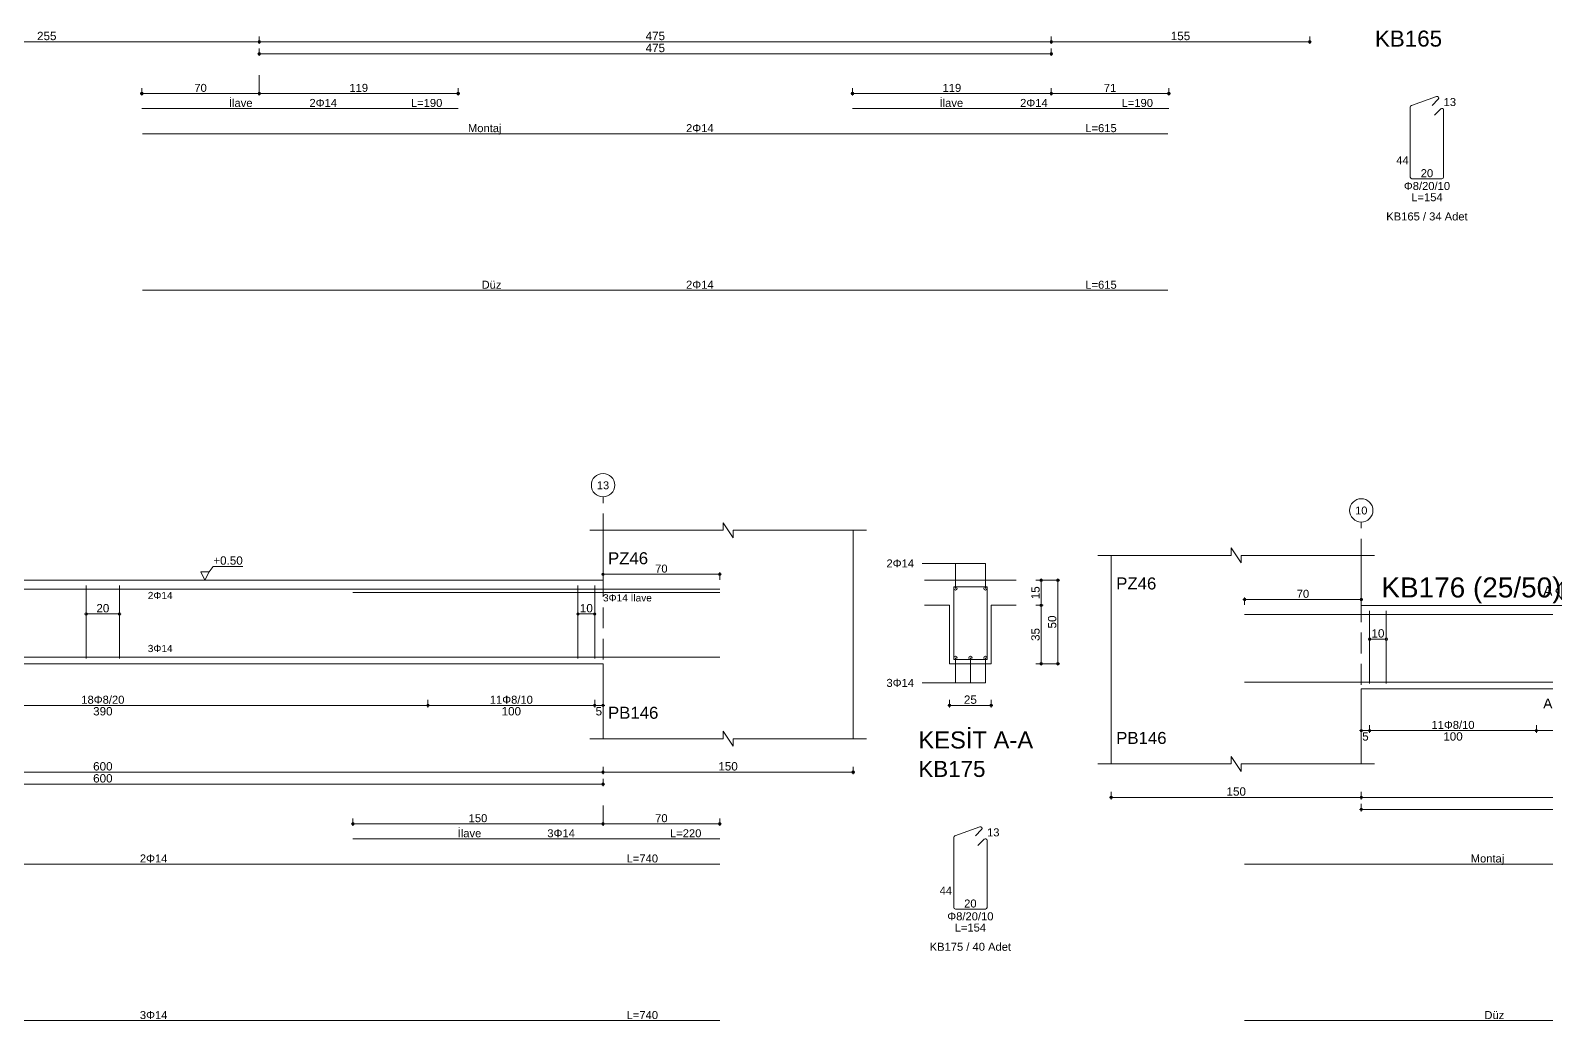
# Model space of a CAD drawing. Header units: millimetres. Extents: x 2232 to 85269, y -3593 to 5869.
# Drawn here: x 15720 to 17085, y -2060 to -1169 of the extents above; entities that cross this region are included whole.
import ezdxf

# ---------------------------------------------------------------- set-up
doc = ezdxf.new("R2010")
doc.units = ezdxf.units.MM
doc.linetypes.add('DASHDOT2', pattern=[12.7, 6.35, -3.175, 0, -3.175])
doc.linetypes.add('DASHED4', pattern=[18.75, 12.5, -6.25])
doc.layers.add('aks', color=251, linetype='DASHDOT2', lineweight=35)
for name, color, linetype in [('Donatı Topl. Uzun. Yazısı', 7, 'Continuous'), ('Donatı Uz. Yazısı', 7, 'Continuous'), ('Donatı Yazısı', 7, 'Continuous'), ('Donatı Çizgisi', 7, 'Continuous'), ('Kiriş', 7, 'Continuous'), ('Standart', 7, 'Continuous'), ('Ölçülendirme', 7, 'Continuous')]:
    doc.layers.add(name, color=color, linetype=linetype)
doc.styles.add('arial_1_18', font='arial.ttf', dxfattribs={"height": 0.2})

# ---------------------------------------------------------------- blocks, each defined once
blk = doc.blocks.new('IDE757Entity7368')
at = {"layer": 'aks', "color": 30, "linetype": 'DASHED4', "lineweight": 5}
blk.add_lwpolyline([(19027.98, 1955.8), (19027.98, 1966.8)], dxfattribs=at)
at = {"layer": 'Donatı Çizgisi', "color": 5, "linetype": 'Continuous', "lineweight": 5}
for points in [[(18957.48, 1946.8), (19147.23, 1946.8)], [(19383.73, 1946.8), (19573.48, 1946.8)], [(19718.32, 1905.72), (19718.32, 1947.59)], [(19718.99, 1948.54), (19734, 1954.01)], [(19731.42, 1948.69), (19735.07, 1952.33)], [(19732.8, 1942.78), (19736.58, 1946.56)], [(19738.32, 1905.72), (19738.32, 1945.84)], [(18957.98, 1931.7), (19572.98, 1931.7)], [(19719.34, 1904.7), (19737.3, 1904.7)], [(18957.98, 1837.85), (19572.98, 1837.85)]]:
    blk.add_lwpolyline(points, dxfattribs=at)
for centre, start, end in [((19719.34, 1947.59), 110, 180), ((19734.34, 1953.05), 315, 110), ((19737.3, 1945.84), 0, 135), ((19719.34, 1905.72), 180, 270), ((19737.3, 1905.72), 270, 0)]:
    blk.add_arc(centre, 1.02, start, end, dxfattribs=at)
at = {"layer": 'Ölçülendirme', "color": 1, "linetype": 'Continuous', "lineweight": 5}
for points in [[(18771.98, 1986.8), (19658.98, 1986.8)], [(19027.98, 1985.55), (19027.98, 1990.05)], [(19027.98, 1978.35), (19027.98, 1982.85)], [(19502.98, 1985.55), (19502.98, 1990.05)], [(19502.98, 1978.35), (19502.98, 1982.85)], [(19657.98, 1985.55), (19657.98, 1990.05)], [(19026.98, 1979.6), (19503.98, 1979.6)], [(18956.48, 1955.8), (19028.98, 1955.8)], [(18957.48, 1954.55), (18957.48, 1959.05)], [(19026.98, 1955.8), (19148.23, 1955.8)], [(19027.98, 1954.55), (19027.98, 1959.05)], [(19027.98, 1954.55), (19027.98, 1959.05)], [(19147.23, 1954.55), (19147.23, 1959.05)], [(19382.73, 1955.8), (19503.98, 1955.8)], [(19383.73, 1954.55), (19383.73, 1959.05)], [(19501.98, 1955.8), (19574.48, 1955.8)], [(19502.98, 1954.55), (19502.98, 1959.05)], [(19502.98, 1954.55), (19502.98, 1959.05)], [(19573.48, 1954.55), (19573.48, 1959.05)]]:
    blk.add_lwpolyline(points, dxfattribs=at)
for centre in [(19027.98, 1986.8), (19027.98, 1986.8), (19502.98, 1986.8), (19502.98, 1986.8), (19657.98, 1986.8), (19027.98, 1979.6), (19502.98, 1979.6), (18957.48, 1955.8), (19027.98, 1955.8), (19027.98, 1955.8), (19147.23, 1955.8), (19383.73, 1955.8), (19502.98, 1955.8), (19502.98, 1955.8), (19573.48, 1955.8)]:
    blk.add_circle(centre, 0.75, dxfattribs=at)
at = {"layer": 'Donatı Topl. Uzun. Yazısı', "color": 1, "linetype": 'Continuous', "lineweight": 5, "style": 'arial_1_18'}
for s, p in [('L=190', (19118.91, 1947.76)), ('L=190', (19545.16, 1947.76)), ('L=615', (19523.4, 1932.66)), ('L=154', (19718.9, 1891.26)), ('L=615', (19523.4, 1838.81))]:
    blk.add_text(s, height=4.8, dxfattribs=at).set_placement(p)
at = {"layer": 'Donatı Uz. Yazısı', "color": 1, "linetype": 'Continuous', "lineweight": 5, "style": 'arial_1_18'}
for s, p in [('13', (19738.32, 1948.3)), ('44', (19709.9, 1913.42)), ('20', (19724.59, 1905.66))]:
    blk.add_text(s, height=4.8, dxfattribs=at).set_placement(p)
at = {"layer": 'Donatı Yazısı', "color": 1, "linetype": 'Continuous', "lineweight": 5, "style": 'arial_1_18'}
for s, p in [('İlave', (19009.73, 1947.76)), ('İlave', (19435.98, 1947.76)), ('Montaj', (19153.11, 1932.66)), ('Düz', (19161.31, 1838.81))]:
    blk.add_text(s, height=4.8, dxfattribs=at).set_placement(p)
at = {"layer": 'Donatı Yazısı', "color": 5, "linetype": 'Continuous', "lineweight": 5, "style": 'arial_1_18'}
for s, p in [('2Φ14', (19058.05, 1947.76)), ('2Φ14', (19484.3, 1947.76)), ('2Φ14', (19283.93, 1932.66)), ('Φ8/20/10', (19714.46, 1897.98)), ('KB165 / 34 Adet', (19703.9, 1879.74)), ('2Φ14', (19283.93, 1838.81))]:
    blk.add_text(s, height=4.8, dxfattribs=at).set_placement(p)
at = {"layer": 'Kiriş', "color": 1, "linetype": 'Continuous', "lineweight": 5, "style": 'arial_1_18'}
blk.add_text('KB165', height=9.6, dxfattribs=at).set_placement((19697.12, 1983.92))
at = {"layer": 'Ölçülendirme', "color": 1, "linetype": 'Continuous', "lineweight": 5, "style": 'arial_1_18'}
for s, p in [('255', (18894.66, 1987.8)), ('475', (19259.66, 1987.8)), ('155', (19574.66, 1987.8)), ('475', (19259.66, 1980.6))]:
    blk.add_text(s, height=5, dxfattribs=at).set_placement(p)
at = {"layer": 'Ölçülendirme', "color": 5, "linetype": 'Continuous', "lineweight": 5, "style": 'arial_1_18'}
for s, p in [('70', (18989.01, 1956.8)), ('119', (19082.02, 1956.8)), ('119', (19437.77, 1956.8)), ('71', (19534.51, 1956.8))]:
    blk.add_text(s, height=4.8, dxfattribs=at).set_placement(p)
blk = doc.blocks.new('IDE757Entity7373')
at = {"layer": 'aks', "color": 30, "linetype": 'DASHED4', "lineweight": 5}
for points in [[(24769.12, 2016.8), (24769.12, 2151.8)], [(24769.12, 1955.8), (24769.12, 1966.8)]]:
    blk.add_lwpolyline(points, dxfattribs=at)
at = {"layer": 'aks', "color": 1, "linetype": 'Continuous', "lineweight": 5}
blk.add_circle((24769.12, 2158.8), 7, dxfattribs=at)
at = {"layer": 'Donatı Çizgisi', "color": 5, "linetype": 'Continuous', "lineweight": 5}
for points in [[(24099.12, 2096.4), (24839.12, 2096.4)], [(24459.12, 2055), (24459.12, 2098.6)], [(24479.12, 2055), (24479.12, 2098.6)], [(24619.12, 2094.4), (24839.12, 2094.4)], [(24754.12, 2055), (24754.12, 2098.6)], [(24764.12, 2055), (24764.12, 2098.6)], [(24979.46, 2054.3), (24979.46, 2097.9)], [(24979.46, 2097.9), (24999.46, 2097.9)], [(24999.46, 2054.3), (24999.46, 2097.9)], [(24099.12, 2055.8), (24839.12, 2055.8)], [(24979.46, 2054.3), (24999.46, 2054.3)], [(24619.12, 1946.8), (24839.12, 1946.8)], [(24979.46, 1905.72), (24979.46, 1947.59)], [(24980.13, 1948.54), (24995.14, 1954.01)], [(24992.56, 1948.69), (24996.21, 1952.33)], [(24993.94, 1942.78), (24997.72, 1946.56)], [(24999.46, 1905.72), (24999.46, 1945.84)], [(24099.12, 1931.7), (24839.12, 1931.7)], [(24980.48, 1904.7), (24998.44, 1904.7)], [(24099.12, 1837.85), (24839.12, 1837.85)]]:
    blk.add_lwpolyline(points, dxfattribs=at)
for centre in [(24980.46, 2096.9), (24998.46, 2096.9), (24980.46, 2055.3), (24989.46, 2055.3), (24998.46, 2055.3)]:
    blk.add_circle(centre, 1, dxfattribs=at)
for centre, start, end in [((24980.48, 1947.59), 110, 180), ((24995.48, 1953.05), 315, 110), ((24998.44, 1945.84), 0, 135), ((24980.48, 1905.72), 180, 270), ((24998.44, 1905.72), 270, 0)]:
    blk.add_arc(centre, 1.02, start, end, dxfattribs=at)
at = {"layer": 'Kiriş', "color": 1, "linetype": 'Continuous', "lineweight": 5}
for points in [[(24761.12, 2131.8), (24841.12, 2131.8)], [(24769.12, 2101.8), (24769.12, 2131.8)], [(24841.12, 2131.8), (24841.12, 2136.3)], [(24847.12, 2127.3), (24841.12, 2136.3)], [(24847.12, 2131.8), (24927.13, 2131.8)], [(24847.12, 2127.3), (24847.12, 2131.8)], [(24919.13, 2006.8), (24919.13, 2131.8)], [(24169.13, 2101.8), (24769.12, 2101.8)], [(24961.96, 2101.8), (25016.96, 2101.8)], [(24961.96, 2086.8), (24976.96, 2086.8)], [(24976.96, 2051.8), (24976.96, 2086.8)], [(25001.96, 2086.8), (25016.96, 2086.8)], [(25001.96, 2051.8), (25001.96, 2086.8)], [(24169.13, 2051.8), (24769.12, 2051.8)], [(24769.12, 2006.8), (24769.12, 2051.8)], [(24976.96, 2051.8), (25001.96, 2051.8)], [(24847.12, 2002.3), (24841.12, 2011.3)], [(24841.12, 2006.8), (24841.12, 2011.3)], [(24761.12, 2006.8), (24841.12, 2006.8)], [(24847.12, 2006.8), (24927.13, 2006.8)], [(24847.12, 2002.3), (24847.12, 2006.8)]]:
    blk.add_lwpolyline(points, dxfattribs=at)
at = {"layer": 'Ölçülendirme', "color": 1, "linetype": 'Continuous', "lineweight": 5}
for points in [[(24532.87, 2106.8), (24535.37, 2110.13)], [(24535.37, 2110.13), (24553.05, 2110.13)], [(24960.46, 2111.9), (24998.46, 2111.9)], [(24980.46, 2096.9), (24980.46, 2111.9)], [(24998.46, 2096.9), (24998.46, 2111.9)], [(24530.37, 2101.8), (24527.87, 2106.8)], [(24527.87, 2106.8), (24532.87, 2106.8)], [(24532.87, 2106.8), (24530.37, 2101.8)], [(24530.37, 2101.8), (24530.37, 2101.8)], [(24768.12, 2105.4), (24840.12, 2105.4)], [(24769.12, 2102.15), (24769.12, 2106.65)], [(24839.12, 2102.15), (24839.12, 2106.65)], [(25028.71, 2101.8), (25043.21, 2101.8)], [(25031.96, 2050.8), (25031.96, 2102.8)], [(25041.96, 2050.8), (25041.96, 2102.8)], [(25028.71, 2086.8), (25033.21, 2086.8)], [(24459.12, 2081.6), (24479.12, 2081.6)], [(24754.12, 2081.6), (24764.12, 2081.6)], [(24980.46, 2040.3), (24980.46, 2055.3)], [(24989.46, 2040.3), (24989.46, 2055.3)], [(24998.46, 2040.3), (24998.46, 2055.3)], [(25028.71, 2051.8), (25043.21, 2051.8)], [(24960.46, 2040.3), (24998.46, 2040.3)], [(24664.12, 2025.55), (24664.12, 2030.05)], [(24764.12, 2025.55), (24764.12, 2030.05)], [(24769.12, 2025.55), (24769.12, 2030.05)], [(24976.96, 2025.55), (24976.96, 2030.05)], [(25001.96, 2025.55), (25001.96, 2030.05)], [(24168.12, 2026.8), (24770.12, 2026.8)], [(24975.96, 2026.8), (25002.96, 2026.8)], [(24018.12, 1986.8), (24920.12, 1986.8)], [(24769.12, 1985.55), (24769.12, 1990.05)], [(24769.12, 1978.35), (24769.12, 1982.85)], [(24919.12, 1985.55), (24919.12, 1990.05)], [(24168.12, 1979.6), (24770.12, 1979.6)], [(24618.12, 1955.8), (24770.12, 1955.8)], [(24619.12, 1954.55), (24619.12, 1959.05)], [(24768.12, 1955.8), (24840.12, 1955.8)], [(24769.12, 1954.55), (24769.12, 1959.05)], [(24769.12, 1954.55), (24769.12, 1959.05)], [(24839.12, 1954.55), (24839.12, 1959.05)]]:
    blk.add_lwpolyline(points, dxfattribs=at)
for centre in [(24769.12, 2105.4), (24839.12, 2105.4), (25031.96, 2101.8), (25041.96, 2101.8), (25031.96, 2086.8), (24459.12, 2081.6), (24479.12, 2081.6), (24754.12, 2081.6), (24764.12, 2081.6), (25031.96, 2051.8), (25041.96, 2051.8), (24664.12, 2026.8), (24664.12, 2026.8), (24764.12, 2026.8), (24764.12, 2026.8), (24769.12, 2026.8), (24976.96, 2026.8), (25001.96, 2026.8), (24769.12, 1986.8), (24769.12, 1986.8), (24919.12, 1986.8), (24769.12, 1979.6), (24619.12, 1955.8), (24769.12, 1955.8), (24769.12, 1955.8), (24839.12, 1955.8)]:
    blk.add_circle(centre, 0.75, dxfattribs=at)
at = {"layer": 'aks', "color": 1, "linetype": 'Continuous', "lineweight": 5, "style": 'arial_1_18'}
blk.add_text('13', height=4.725, dxfattribs=at).set_placement((24765.45, 2156.36))
at = {"layer": 'Donatı Topl. Uzun. Yazısı', "color": 1, "linetype": 'Continuous', "lineweight": 5, "style": 'arial_1_18'}
for s, p in [('L=220', (24809.29, 1947.76)), ('L=740', (24783.29, 1932.66)), ('L=154', (24980.04, 1891.26)), ('L=740', (24783.29, 1838.81))]:
    blk.add_text(s, height=4.8, dxfattribs=at).set_placement(p)
at = {"layer": 'Donatı Uz. Yazısı', "color": 1, "linetype": 'Continuous', "lineweight": 5, "style": 'arial_1_18'}
for s, p in [('13', (24999.46, 1948.3)), ('44', (24971.04, 1913.42)), ('20', (24985.73, 1905.66))]:
    blk.add_text(s, height=4.8, dxfattribs=at).set_placement(p)
at = {"layer": 'Donatı Yazısı', "color": 5, "linetype": 'Continuous', "lineweight": 5, "style": 'arial_1_18'}
for s, height, p in [('2Φ14', 4.8, (24939.13, 2109.5)), ('3Φ14 İlave', 4.32, (24769.12, 2089.12)), ('3Φ14', 4.8, (24939.13, 2037.9)), ('3Φ14', 4.8, (24735.72, 1947.76)), ('2Φ14', 4.8, (24491.32, 1932.66)), ('Φ8/20/10', 4.8, (24975.6, 1897.98)), ('KB175 / 40 Adet', 4.8, (24965.04, 1879.74)), ('3Φ14', 4.8, (24491.32, 1838.81))]:
    blk.add_text(s, height=height, dxfattribs=at).set_placement(p)
for s, p in [('2Φ14', (24496.08, 2090.52)), ('3Φ14', (24496.08, 2058.76))]:
    blk.add_text(s, height=4.32, rotation=360, dxfattribs=at).set_placement(p)
at = {"layer": 'Donatı Yazısı', "color": 1, "linetype": 'Continuous', "lineweight": 5, "style": 'arial_1_18'}
blk.add_text('İlave', height=4.8, dxfattribs=at).set_placement((24681.96, 1947.76))
at = {"layer": 'Kiriş', "color": 1, "linetype": 'Continuous', "lineweight": 5, "style": 'arial_1_18'}
for s, height, p in [('PZ46', 7.2, (24772.12, 2111.4)), ('PB146', 7.2, (24772.12, 2018.8)), ('KESİT A-A', 10.2, (24958.26, 2001)), ('KB175', 9.6, (24958.26, 1983.92))]:
    blk.add_text(s, height=height, dxfattribs=at).set_placement(p)
at = {"layer": 'Ölçülendirme', "color": 1, "linetype": 'Continuous', "lineweight": 5, "style": 'arial_1_18'}
for s, height, p in [('+0.50', 5, (24535.37, 2111.13)), ('70', 4.8, (24800.4, 2106.4)), ('25', 5, (24985.57, 2027.76)), ('390', 5, (24463.3, 2020.8)), ('100', 5, (24708.3, 2020.8)), ('5', 5, (24764.68, 2020.8)), ('600', 5, (24463.3, 1987.8)), ('150', 5, (24838.3, 1987.8)), ('600', 5, (24463.3, 1980.6))]:
    blk.add_text(s, height=height, dxfattribs=at).set_placement(p)
for s, rotation, p in [('15', 90, (25031, 2090.42)), ('20', 360, (24465.24, 2082.56)), ('10', 360, (24755.24, 2082.56)), ('50', 90, (25041, 2072.92)), ('35', 90, (25031, 2065.42))]:
    blk.add_text(s, height=5, rotation=rotation, dxfattribs=at).set_placement(p)
at = {"layer": 'Ölçülendirme', "color": 5, "linetype": 'Continuous', "lineweight": 5, "style": 'arial_1_18'}
for s, p in [('18Φ8/20', (24456.2, 2027.8)), ('11Φ8/10', (24701.2, 2027.8)), ('150', (24688.53, 1956.8)), ('70', (24800.4, 1956.8))]:
    blk.add_text(s, height=4.8, dxfattribs=at).set_placement(p)
blk = doc.blocks.new('IDE757Entity7374')
at = {"layer": 'aks', "color": 30, "linetype": 'DASHED4', "lineweight": 5}
for points in [[(25223.94, 2001.7), (25223.94, 2136.7)], [(25528.94, 2001.7), (25528.94, 2136.7)]]:
    blk.add_lwpolyline(points, dxfattribs=at)
at = {"layer": 'aks', "color": 1, "linetype": 'Continuous', "lineweight": 5}
for centre in [(25223.94, 2143.7), (25528.94, 2143.7)]:
    blk.add_circle(centre, 7, dxfattribs=at)
at = {"layer": 'Donatı Çizgisi', "color": 5, "linetype": 'Continuous', "lineweight": 5}
for points in [[(25228.94, 2039.9), (25228.94, 2083.5)], [(25238.94, 2039.9), (25238.94, 2083.5)], [(25366.44, 2039.9), (25366.44, 2083.5)], [(25386.44, 2039.9), (25386.44, 2083.5)], [(25513.94, 2039.9), (25513.94, 2083.5)], [(25523.94, 2039.9), (25523.94, 2083.5)], [(25739.27, 2039.2), (25739.27, 2082.8)], [(25739.27, 2082.8), (25759.27, 2082.8)], [(25759.27, 2039.2), (25759.27, 2082.8)], [(25153.94, 2081.3), (25598.94, 2081.3)], [(25153.94, 2040.7), (25598.94, 2040.7)], [(25739.27, 2039.2), (25759.27, 2039.2)], [(25739.94, 1933.44), (25754.95, 1938.91)], [(25752.38, 1933.59), (25756.02, 1937.23)], [(25153.94, 1931.7), (25598.94, 1931.7)], [(25739.27, 1890.62), (25739.27, 1932.49)], [(25753.75, 1927.68), (25757.53, 1931.46)], [(25759.27, 1890.62), (25759.27, 1930.74)], [(25740.29, 1889.6), (25758.25, 1889.6)], [(25153.94, 1837.85), (25598.94, 1837.85)]]:
    blk.add_lwpolyline(points, dxfattribs=at)
for centre in [(25740.27, 2081.8), (25758.27, 2081.8), (25740.27, 2040.2), (25758.27, 2040.2)]:
    blk.add_circle(centre, 1, dxfattribs=at)
for centre, start, end in [((25755.3, 1937.95), 315, 110), ((25740.29, 1932.49), 110, 180), ((25758.25, 1930.74), 0, 135), ((25740.29, 1890.62), 180, 270), ((25758.25, 1890.62), 270, 0)]:
    blk.add_arc(centre, 1.02, start, end, dxfattribs=at)
at = {"layer": 'Kiriş', "color": 1, "linetype": 'Continuous', "lineweight": 5}
for points in [[(25145.94, 2116.7), (25145.94, 2121.2)], [(25151.94, 2112.2), (25145.94, 2121.2)], [(25600.94, 2116.7), (25600.94, 2121.2)], [(25606.94, 2112.2), (25600.94, 2121.2)], [(25065.94, 2116.7), (25145.94, 2116.7)], [(25073.94, 1991.7), (25073.94, 2116.7)], [(25151.94, 2112.2), (25151.94, 2116.7)], [(25151.94, 2116.7), (25231.94, 2116.7)], [(25223.94, 2086.7), (25223.94, 2116.7)], [(25520.94, 2116.7), (25600.94, 2116.7)], [(25528.94, 2086.7), (25528.94, 2116.7)], [(25606.94, 2116.7), (25686.94, 2116.7)], [(25606.94, 2112.2), (25606.94, 2116.7)], [(25678.94, 1991.7), (25678.94, 2116.7)], [(25223.94, 2086.7), (25528.94, 2086.7)], [(25721.77, 2086.7), (25776.77, 2086.7)], [(25721.77, 2071.7), (25736.77, 2071.7)], [(25736.77, 2036.7), (25736.77, 2071.7)], [(25761.77, 2071.7), (25776.77, 2071.7)], [(25761.77, 2036.7), (25761.77, 2071.7)], [(25223.94, 2036.7), (25528.94, 2036.7)], [(25223.94, 1991.7), (25223.94, 2036.7)], [(25528.94, 1991.7), (25528.94, 2036.7)], [(25736.77, 2036.7), (25761.77, 2036.7)], [(25151.94, 1987.2), (25145.94, 1996.2)], [(25145.94, 1991.7), (25145.94, 1996.2)], [(25606.94, 1987.2), (25600.94, 1996.2)], [(25600.94, 1991.7), (25600.94, 1996.2)], [(25065.94, 1991.7), (25145.94, 1991.7)], [(25151.94, 1991.7), (25231.94, 1991.7)], [(25151.94, 1987.2), (25151.94, 1991.7)], [(25520.94, 1991.7), (25600.94, 1991.7)], [(25606.94, 1991.7), (25686.94, 1991.7)], [(25606.94, 1987.2), (25606.94, 1991.7)]]:
    blk.add_lwpolyline(points, dxfattribs=at)
at = {"layer": 'Ölçülendirme', "color": 1, "linetype": 'Continuous', "lineweight": 5}
for points in [[(25340.69, 2095.45), (25344.19, 2100.7)], [(25344.19, 2090.2), (25340.69, 2095.45)], [(25344.19, 2090.2), (25344.19, 2100.7)], [(25345.94, 2079.7), (25345.94, 2100.7)], [(25410.69, 2091.7), (25413.19, 2095.03)], [(25413.19, 2095.03), (25430.86, 2095.03)], [(25720.27, 2096.8), (25758.27, 2096.8)], [(25740.27, 2081.8), (25740.27, 2096.8)], [(25758.27, 2081.8), (25758.27, 2096.8)], [(25152.94, 2090.3), (25224.94, 2090.3)], [(25153.94, 2087.05), (25153.94, 2091.55)], [(25223.94, 2087.05), (25223.94, 2091.55)], [(25408.19, 2086.7), (25405.69, 2091.7)], [(25405.69, 2091.7), (25410.69, 2091.7)], [(25410.69, 2091.7), (25408.19, 2086.7)], [(25408.19, 2086.7), (25408.19, 2086.7)], [(25527.94, 2090.3), (25599.94, 2090.3)], [(25528.94, 2087.05), (25528.94, 2091.55)], [(25598.94, 2087.05), (25598.94, 2091.55)], [(25788.52, 2086.7), (25803.02, 2086.7)], [(25791.77, 2035.7), (25791.77, 2087.7)], [(25801.77, 2035.7), (25801.77, 2087.7)], [(25228.94, 2066.5), (25238.94, 2066.5)], [(25366.44, 2066.5), (25386.44, 2066.5)], [(25513.94, 2066.5), (25523.94, 2066.5)], [(25788.52, 2071.7), (25793.02, 2071.7)], [(25345.94, 2022.7), (25345.94, 2043.7)], [(25740.27, 2025.2), (25740.27, 2040.2)], [(25758.27, 2025.2), (25758.27, 2040.2)], [(25340.69, 2027.95), (25344.19, 2033.2)], [(25344.19, 2022.7), (25344.19, 2033.2)], [(25788.52, 2036.7), (25803.02, 2036.7)], [(25344.19, 2022.7), (25340.69, 2027.95)], [(25720.27, 2025.2), (25758.27, 2025.2)], [(25222.94, 2011.7), (25529.94, 2011.7)], [(25223.94, 2010.45), (25223.94, 2014.95)], [(25228.94, 2010.45), (25228.94, 2014.95)], [(25328.94, 2010.45), (25328.94, 2014.95)], [(25423.94, 2010.45), (25423.94, 2014.95)], [(25523.94, 2010.45), (25523.94, 2014.95)], [(25528.94, 2010.45), (25528.94, 2014.95)], [(25735.77, 2011.7), (25762.77, 2011.7)], [(25736.77, 2010.45), (25736.77, 2014.95)], [(25761.77, 2010.45), (25761.77, 2014.95)], [(25073.94, 1970.45), (25073.94, 1974.95)], [(25223.94, 1970.45), (25223.94, 1974.95)], [(25528.94, 1970.45), (25528.94, 1974.95)], [(25678.94, 1970.45), (25678.94, 1974.95)], [(25072.94, 1971.7), (25679.94, 1971.7)], [(25223.94, 1963.25), (25223.94, 1967.75)], [(25528.94, 1963.25), (25528.94, 1967.75)], [(25222.94, 1964.5), (25529.94, 1964.5)]]:
    blk.add_lwpolyline(points, dxfattribs=at)
for centre in [(25153.94, 2090.3), (25223.94, 2090.3), (25528.94, 2090.3), (25598.94, 2090.3), (25791.77, 2086.7), (25801.77, 2086.7), (25228.94, 2066.5), (25238.94, 2066.5), (25366.44, 2066.5), (25386.44, 2066.5), (25513.94, 2066.5), (25523.94, 2066.5), (25791.77, 2071.7), (25791.77, 2036.7), (25801.77, 2036.7), (25223.94, 2011.7), (25228.94, 2011.7), (25228.94, 2011.7), (25328.94, 2011.7), (25328.94, 2011.7), (25423.94, 2011.7), (25423.94, 2011.7), (25523.94, 2011.7), (25523.94, 2011.7), (25528.94, 2011.7), (25736.77, 2011.7), (25761.77, 2011.7), (25073.94, 1971.7), (25223.94, 1971.7), (25223.94, 1971.7), (25223.94, 1964.5), (25528.94, 1971.7), (25528.94, 1971.7), (25528.94, 1964.5), (25678.94, 1971.7)]:
    blk.add_circle(centre, 0.75, dxfattribs=at)
at = {"layer": 'aks', "color": 1, "linetype": 'Continuous', "lineweight": 5, "style": 'arial_1_18'}
for s, height, p in [('9', 9.45, (25525.27, 2138.82)), ('10', 4.725, (25220.27, 2141.26))]:
    blk.add_text(s, height=height, dxfattribs=at).set_placement(p)
at = {"layer": 'Donatı Topl. Uzun. Yazısı', "color": 1, "linetype": 'Continuous', "lineweight": 5, "style": 'arial_1_18'}
for s, p in [('L=445', (25557.85, 1932.66)), ('L=154', (25739.85, 1876.16)), ('L=445', (25557.85, 1838.81))]:
    blk.add_text(s, height=4.8, dxfattribs=at).set_placement(p)
at = {"layer": 'Donatı Uz. Yazısı', "color": 1, "linetype": 'Continuous', "lineweight": 5, "style": 'arial_1_18'}
for s, p in [('13', (25759.27, 1933.2)), ('44', (25730.85, 1898.32)), ('20', (25745.54, 1890.56))]:
    blk.add_text(s, height=4.8, dxfattribs=at).set_placement(p)
at = {"layer": 'Donatı Yazısı', "color": 5, "linetype": 'Continuous', "lineweight": 5, "style": 'arial_1_18'}
for s, p in [('2Φ14', (25698.94, 2094.4)), ('2Φ14', (25698.94, 2022.8)), ('2Φ14', (25389.79, 1932.66)), ('Φ8/20/10', (25735.41, 1882.88)), ('KB176 / 26 Adet', (25724.85, 1864.64)), ('2Φ14', (25389.79, 1838.81))]:
    blk.add_text(s, height=4.8, dxfattribs=at).set_placement(p)
for p in [(25403.4, 2075.42), (25403.4, 2043.66)]:
    blk.add_text('2Φ14', height=4.32, rotation=360, dxfattribs=at).set_placement(p)
at = {"layer": 'Donatı Yazısı', "color": 1, "linetype": 'Continuous', "lineweight": 5, "style": 'arial_1_18'}
for s, p in [('Montaj', (25289.56, 1932.66)), ('Düz', (25297.76, 1838.81))]:
    blk.add_text(s, height=4.8, dxfattribs=at).set_placement(p)
at = {"layer": 'Kiriş', "color": 1, "linetype": 'Continuous', "lineweight": 5, "style": 'arial_1_18'}
for s, height, p in [('PZ46', 7.2, (25076.94, 2096.3)), ('KB176 (25/50)', 12, (25235.94, 2091.5)), ('PZ47', 7.2, (25531.94, 2096.3)), ('PB146', 7.2, (25076.94, 2003.7)), ('PB147', 7.2, (25531.94, 2003.7)), ('KESİT A-A', 10.2, (25718.07, 1985.9)), ('KB176', 9.6, (25718.07, 1968.82))]:
    blk.add_text(s, height=height, dxfattribs=at).set_placement(p)
at = {"layer": 'Ölçülendirme', "color": 1, "linetype": 'Continuous', "lineweight": 5, "style": 'arial_1_18'}
for s, height, p in [('+0.50', 5, (25413.19, 2096.03)), ('70', 4.8, (25185.21, 2091.3)), ('A', 5.95, (25333.04, 2092.48)), ('70', 4.8, (25560.21, 2091.3)), ('A', 5.95, (25333.04, 2024.98)), ('5', 5, (25224.49, 2005.7)), ('100', 5, (25273.11, 2005.7)), ('95', 5, (25372.55, 2005.7)), ('100', 5, (25468.11, 2005.7)), ('5', 5, (25524.49, 2005.7)), ('25', 5, (25745.39, 2012.66)), ('150', 5, (25143.11, 1972.7)), ('305', 5, (25370.61, 1972.7)), ('150', 5, (25598.11, 1972.7)), ('305', 5, (25370.61, 1965.5))]:
    blk.add_text(s, height=height, dxfattribs=at).set_placement(p)
for s, rotation, p in [('15', 90, (25790.81, 2075.32)), ('10', 360, (25230.05, 2067.46)), ('20', 360, (25372.55, 2067.46)), ('10', 360, (25515.05, 2067.46)), ('50', 90, (25800.81, 2057.82)), ('35', 90, (25790.81, 2050.32))]:
    blk.add_text(s, height=5, rotation=rotation, dxfattribs=at).set_placement(p)
at = {"layer": 'Ölçülendirme', "color": 5, "linetype": 'Continuous', "lineweight": 5, "style": 'arial_1_18'}
for s, p in [('11Φ8/10', (25266.01, 2012.7)), ('4Φ8/20', (25365.37, 2012.7)), ('11Φ8/10', (25461.01, 2012.7))]:
    blk.add_text(s, height=4.8, dxfattribs=at).set_placement(p)

msp = doc.modelspace()

# ---------------------------------------------------------------- block references
at = {"layer": 'Standart', "xscale": 1.5, "yscale": 1.5, "zscale": 1.5}
for name, p in [('IDE757Entity7368', (-12615.6, -4160)), ('IDE757Entity7373', (-20918.1, -4816.6)), ('IDE757Entity7374', (-20918.1, -4816.6))]:
    msp.add_blockref(name, p, dxfattribs=at)

doc.saveas('drawing.dxf')
